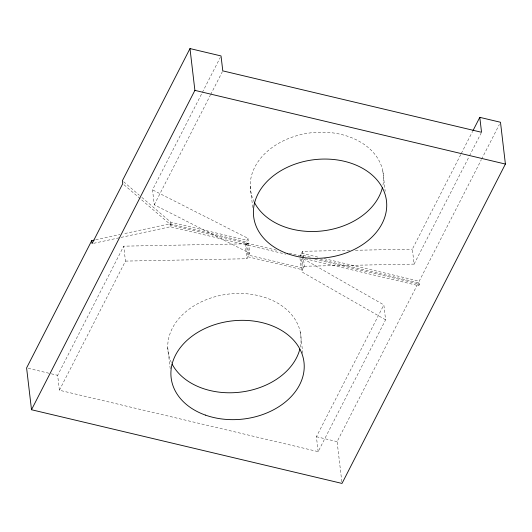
<?xml version="1.0" encoding="UTF-8"?>
<svg xmlns="http://www.w3.org/2000/svg" width="532" height="532" viewBox="0 0 532 532"><rect width="100%" height="100%" fill="white"/><g stroke="black" fill="none" stroke-linecap="round" stroke-linejoin="round"><path stroke-width="0.4" stroke-dasharray="2.66 2" d="M303.36 258.818L383.845 304.896L385.594 319.825L318.163 451.641L59.404 390.235L57.649 375.306L123.717 246.17L245.166 243.816L246.163 241.861L169.987 223.779L123.185 233.874M349.624 250.379L302.622 251.29L304.377 266.219L303.38 268.181L248.73 255.207L249.727 253.252L154.267 204.8L152.518 189.871L220.275 57.416M59.404 390.235L125.466 261.099L123.717 246.17M154.267 204.8L210.293 95.288M210.672 94.55L222.409 71.607M248.73 255.207L246.974 240.278L247.978 238.323L152.518 189.871M246.516 244.846L247.327 243.264M125.466 261.099L246.921 258.745L247.919 256.79L246.163 241.861M299.815 256.783L300.813 254.828L311.287 257.315M303.586 256.617L301.977 256.231L301.624 253.245L302.622 251.29M385.594 319.825L301.564 271.719L302.568 269.757L301.165 257.814M318.163 451.641L316.407 436.712L383.845 304.896M304.377 266.219L414.109 264.098L412.353 249.162L460.951 154.167M461.33 153.429L472.629 131.338M414.109 264.098L469.111 156.581M469.49 155.843L481.167 133.013M341.823 481.793L337.108 441.627L418.391 282.731L320.144 259.417M305.195 258.771L418.744 285.717L419.555 284.141L419.203 281.155L481.207 159.952M481.586 159.208L499.355 124.475M95.747 239.792L119.953 234.572M93.679 243.304L120.305 237.558M121.11 237.385L170.34 226.765L285.897 254.19M355.403 250.266L412.353 249.162M141.878 197.405L170.799 222.203L246.974 240.278M301.624 253.245L318.535 257.262M324.174 258.599L419.203 281.155M123.996 184.757L171.151 225.189L277.059 250.319M289.115 253.185L301.172 256.045M314.858 259.29L419.555 284.141M247.919 256.79L302.568 269.757M28.189 368.317L50.487 373.604M51.278 373.797L57.649 375.306M316.407 436.712L337.108 441.627M123.65 181.771L139.364 195.251M418.391 282.731L418.744 285.717M382.814 170.898L385.201 191.261M302.07 257.029L303.38 268.181M300.813 254.828L300.992 256.324M299.995 258.359L301.564 271.719M300.314 332.168L302.801 353.341M250.24 186.386L252.727 207.56M247.978 238.323L249.727 253.252M245.166 243.816L246.921 258.745M170.799 222.203L171.151 225.189M169.987 223.779L170.34 226.765M167.74 347.649L170.227 368.822M171.344 362.565A66.879 49.39 -6.7 0 1 228.694 294.056A66.879 49.39 -6.7 0 1 300.221 347.509M254.21 202.047A66.879 49.39 -6.7 0 1 310.109 132.927A66.879 49.39 -6.7 0 1 382.887 185.435"/><path stroke-width="0.8" d="M94.131 240.145L91.71 240.663L26.6 367.938L31.508 409.74L342.016 483.428L505.4 164.062L500.492 122.26L479.791 117.346L473.008 130.599M479.791 117.346L481.54 132.275L222.788 70.869L221.033 55.94L189.984 48.572L122.393 180.694L122.739 183.68L92.063 243.649L91.71 240.663M31.508 409.74L194.892 90.374L189.984 48.572M194.892 90.374L505.4 164.062M299.842 349.125A66.879 49.39 -6.7 0 1 240.105 392.177A66.879 49.39 -6.7 0 1 172.089 364.048M382.342 187.863A66.879 49.39 -6.7 0 1 322.605 230.908A66.879 49.39 -6.7 0 1 254.589 202.785M205.392 415.093A66.879 49.39 -6.7 0 0 304.218 365.457A66.879 49.39 -6.7 0 0 203.058 329.428A66.879 49.39 -6.7 0 0 205.392 415.093M287.892 253.824A66.879 49.39 -6.7 0 0 386.717 204.188A66.879 49.39 -6.7 0 0 285.558 168.159A66.879 49.39 -6.7 0 0 287.892 253.824"/></g></svg>
